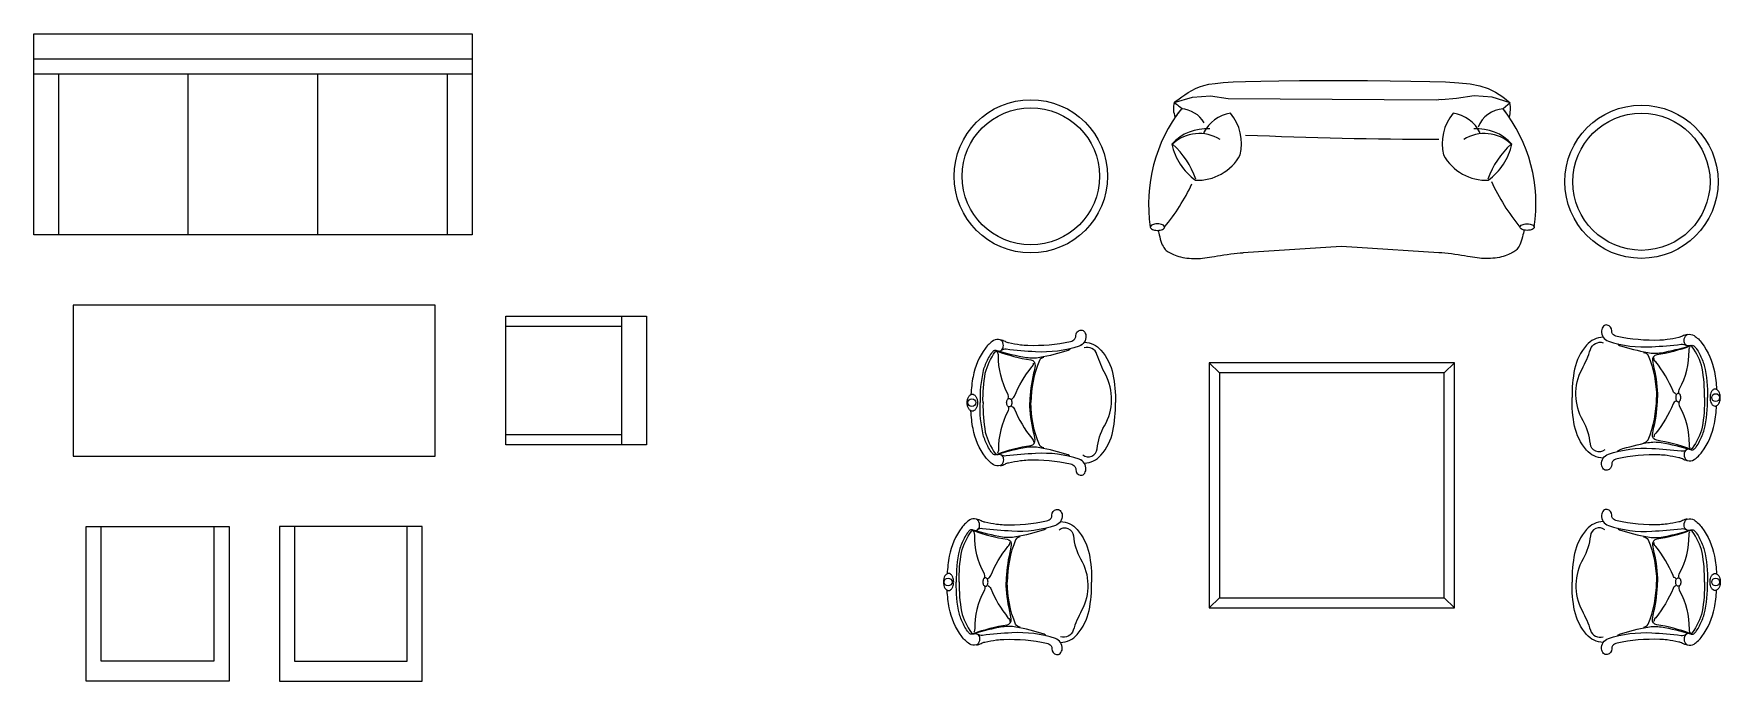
# Model space of a CAD drawing. Header units: inches. Extents: x 1459 to 26163, y -1346 to 19278.
# Drawn here: x 16962 to 25345, y 4099 to 7319 of the extents above; entities that cross this region are included whole.
import ezdxf

# ---------------------------------------------------------------- set-up
doc = ezdxf.new("R2010")
doc.units = ezdxf.units.IN
doc.header["$MEASUREMENT"] = 0
doc.layers.add('freecads.com', color=7, linetype='Continuous')

msp = doc.modelspace()

# ---------------------------------------------------------------- linework, layer by layer
at = {"layer": 'freecads.com'}
for p, q in [((16961.9, 6318.7), (16961.9, 7318.7)), ((16961.9, 7318.7), (19141.9, 7318.7)), ((19141.9, 7318.7), (19141.9, 6318.7)), ((16961.9, 7193.7), (19141.9, 7193.7)), ((16961.9, 7118.7), (19141.9, 7118.7)), ((17086.9, 6318.7), (17086.9, 7118.7)), ((17730.3, 6318.7), (17730.3, 7118.7)), ((18373.6, 6318.7), (18373.6, 7118.7)), ((19016.9, 7118.7), (19016.9, 6318.7)), ((24299.9, 6974.3), (24266, 6945)), ((24299.9, 6974.3), (24266, 6945)), ((19141.9, 6318.7), (16961.9, 6318.7)), ((17157.8, 5968.7), (17157.8, 5218.7)), ((18957.8, 5968.7), (17157.8, 5968.7)), ((18957.8, 5218.7), (18957.8, 5968.7)), ((19307.8, 5273.7), (19307.8, 5913.7)), ((19307.8, 5913.7), (20007.8, 5913.7)), ((19882.8, 5913.7), (19882.8, 5273.7)), ((20007.8, 5913.7), (20007.8, 5273.7)), ((19307.8, 5863.7), (19882.8, 5863.7)), ((24024, 5682.6), (22804.8, 5682.6)), ((22804.8, 5682.6), (22804.8, 4463.4)), ((22855.6, 5631.8), (22804.8, 5682.6)), ((22855.6, 5631.8), (22804.8, 5682.6)), ((23973.2, 5631.8), (22855.6, 5631.8)), ((22855.6, 5631.8), (22855.6, 4514.2)), ((22855.6, 5631.8), (22855.6, 4514.2)), ((23973.2, 5631.8), (22855.6, 5631.8)), ((23973.2, 5631.8), (24024, 5682.6)), ((23973.2, 5631.8), (24024, 5682.6)), ((23973.2, 4514.2), (23973.2, 5631.8)), ((23973.2, 4514.2), (23973.2, 5631.8)), ((24024, 4463.4), (24024, 5682.6)), ((19882.8, 5323.7), (19307.8, 5323.7)), ((17157.8, 5218.7), (18957.8, 5218.7)), ((20007.8, 5273.7), (19307.8, 5273.7)), ((17222.8, 4868.7), (17932.8, 4868.7)), ((17222.8, 4098.7), (17222.8, 4868.7)), ((17297.8, 4198.7), (17297.8, 4868.7)), ((17857.8, 4868.7), (17857.8, 4198.7)), ((17932.8, 4868.7), (17932.8, 4098.7)), ((18892.8, 4868.7), (18182.8, 4868.7)), ((18182.8, 4868.7), (18182.8, 4098.7)), ((18257.8, 4868.7), (18257.8, 4198.7)), ((18817.8, 4198.7), (18817.8, 4868.7)), ((18892.8, 4098.7), (18892.8, 4868.7)), ((22855.6, 4514.2), (22804.8, 4463.4)), ((22855.6, 4514.2), (22804.8, 4463.4)), ((22804.8, 4463.4), (24024, 4463.4)), ((22855.6, 4514.2), (23973.2, 4514.2)), ((22855.6, 4514.2), (23973.2, 4514.2)), ((23973.2, 4514.2), (24024, 4463.4)), ((23973.2, 4514.2), (24024, 4463.4)), ((17857.8, 4198.7), (17297.8, 4198.7)), ((18257.8, 4198.7), (18817.8, 4198.7)), ((17932.8, 4098.7), (17222.8, 4098.7)), ((18182.8, 4098.7), (18892.8, 4098.7))]:
    msp.add_line(p, q, dxfattribs=at)
for points in [[(22631, 6977.3), (22636, 6981), (22644.2, 6987.2), (22655.2, 6995.4), (22668.6, 7005), (22683.9, 7015.5), (22700.7, 7026.2), (22718.7, 7036.6), (22737.3, 7046.2), (22756.5, 7054.4), (22778, 7061.3), (22803.5, 7067.1), (22835.1, 7071.8), (22874.7, 7075.7), (22924.3, 7078.7), (22985.7, 7081.1), (23061, 7082.9), (23151, 7084.3), (23253, 7085.3), (23363.1, 7085.9), (23477.4, 7086), (23592.2, 7085.6), (23703.6, 7084.8), (23807.7, 7083.4), (23900.7, 7081.6), (23979.9, 7079), (24046.3, 7075.1), (24102.2, 7068.9), (24149.8, 7059.7), (24191.1, 7046.4), (24228.5, 7028.4), (24264, 7004.6), (24299.9, 6974.3)], [(22631, 6977.3), (22720.9, 7003.2), (22811.3, 7009.7), (22898.5, 6996.8), (23932.8, 6990.3), (23946.2, 6992.3)], [(22631, 6977.3), (22720.9, 7003.2), (22811.3, 7009.7), (22898.5, 6996.8), (23932.8, 6990.3), (23946.2, 6992.3)], [(24299.9, 6974.3), (24211.5, 7003.2), (24121, 7009.7), (24033.9, 6996.8), (23959.6, 6990.3), (23946.2, 6992.3)], [(24299.9, 6974.3), (24211.5, 7003.2), (24121, 7009.7), (24033.9, 6996.8), (23959.6, 6990.3), (23946.2, 6992.3)], [(22550.3, 6341), (22550.8, 6339.2), (22551.9, 6334.3), (22553.7, 6327.2), (22556, 6318.3), (22558.7, 6308.3), (22561.7, 6297.8), (22565, 6287.4), (22568.3, 6277.7), (22571.7, 6269.3), (22575.1, 6262), (22578.7, 6255.8), (22582.5, 6250.4), (22586.6, 6245.7), (22591, 6241.5), (22595.8, 6237.7), (22601.1, 6234), (22607, 6230.4), (22613.4, 6226.9), (22620.3, 6223.4), (22627.7, 6220.1), (22635.7, 6217), (22644.2, 6214), (22653.3, 6211.3), (22662.8, 6208.8), (22672.9, 6206.6), (22683.4, 6204.8), (22694.2, 6203.2), (22705.3, 6202), (22716.5, 6201.2), (22727.7, 6200.7), (22738.9, 6200.5), (22750, 6200.7), (22760.9, 6201.3), (22771.8, 6202.3), (22782.8, 6203.6), (22794.1, 6205.1), (22805.9, 6207), (22818.3, 6209), (22831.7, 6211.3), (22846, 6213.7), (22861.5, 6216.3), (22877.8, 6218.9), (22894.6, 6221.5), (22911.5, 6223.8), (22928.2, 6225.9), (22944.2, 6227.7), (22959.3, 6228.9), (22973, 6229.6)], [(24370, 6342.4), (24369.4, 6340.1), (24368.2, 6334.9), (24366.3, 6327.5), (24364, 6318.4), (24361.3, 6308.3), (24358.2, 6297.8), (24355, 6287.4), (24351.7, 6277.7), (24348.3, 6269.3), (24344.8, 6262), (24341.2, 6255.8), (24337.4, 6250.4), (24333.4, 6245.7), (24328.9, 6241.5), (24324.1, 6237.7), (24318.8, 6234), (24313, 6230.4), (24306.6, 6226.9), (24299.7, 6223.4), (24292.2, 6220.1), (24284.2, 6217), (24275.7, 6214), (24266.7, 6211.3), (24257.1, 6208.8), (24247, 6206.6), (24236.6, 6204.8), (24225.7, 6203.2), (24214.7, 6202), (24203.5, 6201.2), (24192.2, 6200.7), (24181, 6200.5), (24169.9, 6200.7), (24159, 6201.3), (24148.2, 6202.3), (24137.2, 6203.6), (24125.9, 6205.1), (24114.1, 6207), (24101.6, 6209), (24088.3, 6211.3), (24073.9, 6213.7), (24058.5, 6216.3), (24042.1, 6218.9), (24025.3, 6221.5), (24008.4, 6223.8), (23991.8, 6225.9), (23975.7, 6227.7), (23960.7, 6228.9), (23946.9, 6229.6)], [(23946.9, 6229.6), (23540.3, 6255), (23460.9, 6261.3), (22973, 6229.6)]]:
    msp.add_lwpolyline(points, dxfattribs=at)
for points in [[(22582.9, 6357.1, 0.186829), (22580.8, 6362.5, 0.101651), (22572.5, 6368.6, 0.060225), (22561.8, 6371.9, 0.046578), (22547.4, 6373.3, 0.046578), (22533, 6371.9, 0.060225), (22522.3, 6368.6, 0.101651), (22513.9, 6362.5, 0.186829), (22511.9, 6357.1, 0.186829), (22513.9, 6351.8, 0.101651), (22522.3, 6345.7, 0.060225), (22533, 6342.3, 0.046578), (22547.4, 6341, 0.046578), (22561.8, 6342.3, 0.060225), (22572.5, 6345.7, 0.101651), (22580.8, 6351.8, 0.186829)], [(24349.4, 6357.1, -0.186829), (24351.5, 6362.5, -0.101651), (24359.8, 6368.6, -0.060225), (24370.5, 6371.9, -0.046578), (24384.9, 6373.3, -0.046578), (24399.3, 6371.9, -0.060225), (24410, 6368.6, -0.101651), (24418.4, 6362.5, -0.186829), (24420.4, 6357.1, -0.186829), (24418.4, 6351.8, -0.101651), (24410, 6345.7, -0.060225), (24399.3, 6342.3, -0.046578), (24384.9, 6341, -0.046578), (24370.5, 6342.3, -0.060225), (24359.8, 6345.7, -0.101651), (24351.5, 6351.8, -0.186829)], [(25319.5, 5551.7, 0.152043), (25310.5, 5548.9, 0.106953), (25301.5, 5539.3, 0.074418), (25296.1, 5526.3, 0.061058), (25294, 5509.2, 0.061058), (25296.1, 5492.2, 0.074418), (25301.5, 5479.2, 0.106953), (25310.5, 5469.6, 0.152043), (25319.5, 5466.8, 0.152043), (25328.5, 5469.6, 0.106953), (25337.6, 5479.2, 0.074418), (25342.9, 5492.2, 0.061058), (25345, 5509.2, 0.061058), (25342.9, 5526.3, 0.074418), (25337.6, 5539.3, 0.106953), (25328.5, 5548.9, 0.152043)], [(21627.4, 5526.6, -0.152043), (21636.3, 5523.8, -0.106953), (21645.4, 5514.2, -0.074418), (21650.8, 5501.1, -0.061058), (21652.9, 5484.1, -0.061058), (21650.8, 5467.1, -0.074418), (21645.4, 5454.1, -0.106953), (21636.3, 5444.5, -0.152043), (21627.4, 5441.7, -0.152043), (21618.4, 5444.5, -0.106953), (21609.3, 5454.1, -0.074418), (21603.9, 5467.1, -0.061058), (21601.8, 5484.1, -0.061058), (21603.9, 5501.1, -0.074418), (21609.3, 5514.2, -0.106953), (21618.4, 5523.8, -0.152043)], [(21810.7, 5505.4, -0.152043), (21815.2, 5504, -0.106953), (21819.7, 5499.1, -0.074418), (21822.4, 5492.6, -0.061058), (21823.4, 5484.1, -0.061058), (21822.4, 5475.6, -0.074418), (21819.7, 5469.1, -0.106953), (21815.2, 5464.3, -0.152043), (21810.7, 5462.9, -0.152043), (21806.2, 5464.3, -0.106953), (21801.7, 5469.1, -0.074418), (21799, 5475.6, -0.061058), (21797.9, 5484.1, -0.061058), (21799, 5492.6, -0.074418), (21801.7, 5499.1, -0.106953), (21806.2, 5504, -0.152043)], [(21810.7, 5505.4, -0.152043), (21815.2, 5504, -0.106953), (21819.7, 5499.1, -0.074418), (21822.4, 5492.6, -0.061058), (21823.4, 5484.1, -0.061058), (21822.4, 5475.6, -0.074418), (21819.7, 5469.1, -0.106953), (21815.2, 5464.3, -0.152043), (21810.7, 5462.9, -0.152043), (21806.2, 5464.3, -0.106953), (21801.7, 5469.1, -0.074418), (21799, 5475.6, -0.061058), (21797.9, 5484.1, -0.061058), (21799, 5492.6, -0.074418), (21801.7, 5499.1, -0.106953), (21806.2, 5504, -0.152043)], [(25136.2, 5530.5, 0.152043), (25131.7, 5529.1, 0.106953), (25127.2, 5524.3, 0.074418), (25124.5, 5517.8, 0.061058), (25123.4, 5509.2, 0.061058), (25124.5, 5500.7, 0.074418), (25127.2, 5494.2, 0.106953), (25131.7, 5489.4, 0.152043), (25136.2, 5488, 0.152043), (25140.7, 5489.4, 0.106953), (25145.2, 5494.2, 0.074418), (25147.9, 5500.7, 0.061058), (25148.9, 5509.2, 0.061058), (25147.9, 5517.8, 0.074418), (25145.2, 5524.3, 0.106953), (25140.7, 5529.1, 0.152043)], [(25136.2, 5530.5, 0.152043), (25131.7, 5529.1, 0.106953), (25127.2, 5524.3, 0.074418), (25124.5, 5517.8, 0.061058), (25123.4, 5509.2, 0.061058), (25124.5, 5500.7, 0.074418), (25127.2, 5494.2, 0.106953), (25131.7, 5489.4, 0.152043), (25136.2, 5488, 0.152043), (25140.7, 5489.4, 0.106953), (25145.2, 5494.2, 0.074418), (25147.9, 5500.7, 0.061058), (25148.9, 5509.2, 0.061058), (25147.9, 5517.8, 0.074418), (25145.2, 5524.3, 0.106953), (25140.7, 5529.1, 0.152043)], [(21509.2, 4549.8, 0.152043), (21518.2, 4552.6, 0.106953), (21527.2, 4562.3, 0.074418), (21532.6, 4575.3, 0.061058), (21534.7, 4592.3, 0.061058), (21532.6, 4609.3, 0.074418), (21527.2, 4622.3, 0.106953), (21518.2, 4631.9, 0.152043), (21509.2, 4634.7, 0.152043), (21500.2, 4631.9, 0.106953), (21491.2, 4622.3, 0.074418), (21485.8, 4609.3, 0.061058), (21483.7, 4592.3, 0.061058), (21485.8, 4575.3, 0.074418), (21491.2, 4562.3, 0.106953), (21500.2, 4552.6, 0.152043)], [(21692.5, 4571, 0.152043), (21697, 4572.4, 0.106953), (21701.6, 4577.3, 0.074418), (21704.3, 4583.8, 0.061058), (21705.3, 4592.3, 0.061058), (21704.3, 4600.8, 0.074418), (21701.6, 4607.3, 0.106953), (21697, 4612.1, 0.152043), (21692.5, 4613.5, 0.152043), (21688, 4612.1, 0.106953), (21683.5, 4607.3, 0.074418), (21680.8, 4600.8, 0.061058), (21679.8, 4592.3, 0.061058), (21680.8, 4583.8, 0.074418), (21683.5, 4577.3, 0.106953), (21688, 4572.4, 0.152043)], [(21692.5, 4571, 0.152043), (21697, 4572.4, 0.106953), (21701.6, 4577.3, 0.074418), (21704.3, 4583.8, 0.061058), (21705.3, 4592.3, 0.061058), (21704.3, 4600.8, 0.074418), (21701.6, 4607.3, 0.106953), (21697, 4612.1, 0.152043), (21692.5, 4613.5, 0.152043), (21688, 4612.1, 0.106953), (21683.5, 4607.3, 0.074418), (21680.8, 4600.8, 0.061058), (21679.8, 4592.3, 0.061058), (21680.8, 4583.8, 0.074418), (21683.5, 4577.3, 0.106953), (21688, 4572.4, 0.152043)], [(25136.2, 4571, -0.152043), (25131.7, 4572.4, -0.106953), (25127.2, 4577.3, -0.074418), (25124.5, 4583.8, -0.061058), (25123.4, 4592.3, -0.061058), (25124.5, 4600.8, -0.074418), (25127.2, 4607.3, -0.106953), (25131.7, 4612.1, -0.152043), (25136.2, 4613.5, -0.152043), (25140.7, 4612.1, -0.106953), (25145.2, 4607.3, -0.074418), (25147.9, 4600.8, -0.061058), (25148.9, 4592.3, -0.061058), (25147.9, 4583.8, -0.074418), (25145.2, 4577.3, -0.106953), (25140.7, 4572.4, -0.152043)], [(25136.2, 4571, -0.152043), (25131.7, 4572.4, -0.106953), (25127.2, 4577.3, -0.074418), (25124.5, 4583.8, -0.061058), (25123.4, 4592.3, -0.061058), (25124.5, 4600.8, -0.074418), (25127.2, 4607.3, -0.106953), (25131.7, 4612.1, -0.152043), (25136.2, 4613.5, -0.152043), (25140.7, 4612.1, -0.106953), (25145.2, 4607.3, -0.074418), (25147.9, 4600.8, -0.061058), (25148.9, 4592.3, -0.061058), (25147.9, 4583.8, -0.074418), (25145.2, 4577.3, -0.106953), (25140.7, 4572.4, -0.152043)], [(25319.5, 4549.8, -0.152043), (25310.5, 4552.6, -0.106953), (25301.5, 4562.3, -0.074418), (25296.1, 4575.3, -0.061058), (25294, 4592.3, -0.061058), (25296.1, 4609.3, -0.074418), (25301.5, 4622.3, -0.106953), (25310.5, 4631.9, -0.152043), (25319.5, 4634.7, -0.152043), (25328.5, 4631.9, -0.106953), (25337.6, 4622.3, -0.074418), (25342.9, 4609.3, -0.061058), (25345, 4592.3, -0.061058), (25342.9, 4575.3, -0.074418), (25337.6, 4562.3, -0.106953), (25328.5, 4552.6, -0.152043)]]:
    msp.add_lwpolyline(points, format="xyb", close=True, dxfattribs=at)
for points in [[(22582.9, 6357.1, 0.186829), (22580.8, 6362.5, 0.101651), (22572.5, 6368.6, 0.060225), (22561.8, 6371.9, 0.046578), (22547.4, 6373.3, 0.046578), (22533, 6371.9, 0.060225), (22522.3, 6368.6, 0.101651), (22513.9, 6362.5, 0.186829), (22511.9, 6357.1, 0.186829)], [(24349.4, 6357.1, -0.186829), (24351.5, 6362.5, -0.101651), (24359.8, 6368.6, -0.060225), (24370.5, 6371.9, -0.046578), (24384.9, 6373.3, -0.046578), (24399.3, 6371.9, -0.060225), (24410, 6368.6, -0.101651), (24418.4, 6362.5, -0.186829), (24420.4, 6357.1, -0.186829)], [(22550.3, 6341, 0.037183), (22561.8, 6342.3, 0.060225), (22572.5, 6345.7, 0.101651), (22580.8, 6351.8, 0.186829), (22582.9, 6357.1, 0.186829)], [(24370, 6342.4, -0.0573), (24359.8, 6345.7, -0.101651), (24351.5, 6351.8, -0.186829), (24349.4, 6357.1, -0.186829)], [(25181.3, 5822.3, 0.100394), (25156.9, 5814.4, -0.063247), (25139, 5808, -0.018286), (25080.8, 5797.4, -0.028258), (25044.4, 5794.3, -0.059111), (24831.9, 5813.1, -0.182599), (24809.9, 5827.1, -0.170526), (24805.5, 5841.1, 0.359714), (24783.2, 5870, 0.260071), (24765.2, 5864.7, 0.178419), (24754.6, 5841.2, 0.34276), (24788.7, 5790.3, 0.095083), (25005.1, 5761.9, 0.013331), (25150.7, 5774.4, -0.159967), (25176.4, 5769.1, -2.347411)], [(21750.2, 5742.6, 0.50413), (21781.4, 5761.1, 0.158836), (21775.2, 5789.5, 0.183895), (21765.6, 5797.2, 0.226455), (21732.3, 5792.7, 0.089805), (21692.6, 5755.2, 0.112678), (21630.9, 5613.2, 0.032666), (21620.2, 5524.9, 0.050891)], [(21750.2, 5742.6, 0.50413), (21781.4, 5761.1, 0.158836), (21775.2, 5789.5, 0.183895), (21765.6, 5797.2, 0.226455)], [(21765.6, 5797.2, -0.100394), (21789.9, 5789.3, 0.063247), (21807.8, 5782.9, 0.018286), (21866.1, 5772.3, 0.028258), (21902.4, 5769.2, 0.059111), (22115, 5788, 0.182599), (22136.9, 5802, 0.170526), (22141.3, 5815.9, -0.359714), (22163.6, 5844.8, -0.260071), (22181.6, 5839.6, -0.178419), (22192.2, 5816, -0.34276), (22158.1, 5765.1, -0.095083), (21941.8, 5736.8, -0.013331), (21796.2, 5749.3, 0.159967), (21770.5, 5744, 2.347411)], [(22183.9, 5784.7, -0.166622), (22158.1, 5765.1, -0.095083), (21941.8, 5736.8, -0.013331), (21796.2, 5749.3, 0.159967), (21770.5, 5744, 2.347411)], [(22183.9, 5784.7, -0.209582), (22266.5, 5745.4, -0.127478), (22325.6, 5625.9, -0.058948), (22338.2, 5484.1, -0.354393)], [(24763, 5809.9, 0.209582), (24680.3, 5770.5, 0.127478), (24621.2, 5651, 0.058948), (24608.7, 5509.2, 0.354393)], [(24770.5, 5249.9, -0.606446), (24699.2, 5279.5, 0.109843), (24662.9, 5394.4, -0.258769), (24658.2, 5651.1, 0.043244), (24699.9, 5749.2, -0.410741), (24763.7, 5782.1, -1.205224)], [(24770.5, 5249.9, -0.606446), (24699.2, 5279.5, 0.109843), (24662.9, 5394.4, -0.258769), (24658.2, 5651.1, 0.043244), (24699.9, 5749.2, -0.410741), (24763.7, 5782.1, -1.205224)], [(24763, 5809.9, 0.166622), (24788.7, 5790.3, 0.095083), (25005.1, 5761.9, 0.013331), (25150.7, 5774.4, -0.159967), (25176.4, 5769.1, -2.347411)], [(25196.6, 5767.7, -0.50413), (25165.5, 5786.3, -0.158836), (25171.7, 5814.6, -0.183895), (25181.3, 5822.3, -0.226455), (25214.6, 5817.8, -0.089805), (25254.2, 5780.3, -0.112678), (25316, 5638.3, -0.032666), (25326.6, 5550, -0.050891)], [(25196.6, 5767.7, -0.50413), (25165.5, 5786.3, -0.158836), (25171.7, 5814.6, -0.183895), (25181.3, 5822.3, -0.226455)], [(21750.2, 5742.6, 0.080636), (21741.1, 5744.1, 0.174101), (21732.9, 5741.1, 0.063871), (21721.4, 5729, 0.040629), (21704.6, 5701.3, 0.037367), (21681.2, 5644.2, 0.059083), (21665.7, 5484.1, -6.374938)], [(21750.2, 5742.6, 0.080636), (21741.1, 5744.1, 0.174101), (21732.9, 5741.1, 0.063871), (21721.4, 5729, 0.040629), (21704.6, 5701.3, 0.037367), (21681.2, 5644.2, 0.059083), (21665.7, 5484.1, -6.374938)], [(21680.5, 5483.9, -0.051853), (21691.8, 5631.1, -0.092392), (21741.2, 5736.8, -0.375202), (21752.8, 5739.6, 0.052113), (21917.9, 5696.6, -0.413603), (21939, 5668, -0.020989), (21931.9, 5630.8, 0.050848)], [(21680.5, 5483.9, -0.051853), (21691.8, 5631.1, -0.092392), (21741.2, 5736.8, -0.375202), (21752.8, 5739.6, 0.052113), (21917.9, 5696.6, -0.413603), (21939, 5668, -0.020989), (21931.9, 5630.8, 0.050848)], [(22111.4, 5751.8, -0.246101), (22102.9, 5743.3, -0.029679), (21962.3, 5708, -0.089125), (21896.3, 5707.4, -0.033523), (21750.2, 5742.6, -22.942355)], [(22111.4, 5751.8, -0.246101), (22102.9, 5743.3, -0.029679), (21962.3, 5708, -0.089125), (21896.3, 5707.4, -0.033523), (21750.2, 5742.6, -22.942355)], [(21805.8, 5505.3, 0.208151), (21803.9, 5528.1, -0.126842), (21757.2, 5717.9, 0.139588), (21752.6, 5734.6, 2.122904)], [(21805.8, 5505.3, 0.208151), (21803.9, 5528.1, -0.126842), (21757.2, 5717.9, 0.139588), (21752.6, 5734.6, 2.122904)], [(21983.2, 5709.1, 0.243675), (21960.8, 5694.1, 0.099313), (21918.9, 5484.1, -1.916498)], [(21983.2, 5709.1, 0.243675), (21960.8, 5694.1, 0.099313), (21918.9, 5484.1, -1.916498)], [(22176.4, 5224.8, 0.606446), (22247.7, 5254.3, -0.109843), (22284, 5369.3, 0.258769), (22288.7, 5626, -0.043244), (22247, 5724.1, 0.410741), (22183.1, 5757, 1.205224)], [(22176.4, 5224.8, 0.606446), (22247.7, 5254.3, -0.109843), (22284, 5369.3, 0.258769), (22288.7, 5626, -0.043244), (22247, 5724.1, 0.410741), (22183.1, 5757, 1.205224)], [(24835.5, 5776.9, 0.246101), (24843.9, 5768.4, 0.029679), (24984.6, 5733.1, 0.089125), (25050.6, 5732.6, 0.033523), (25196.6, 5767.7, 22.942355)], [(24835.5, 5776.9, 0.246101), (24843.9, 5768.4, 0.029679), (24984.6, 5733.1, 0.089125), (25050.6, 5732.6, 0.033523), (25196.6, 5767.7, 22.942355)], [(24963.6, 5734.3, -0.243675), (24986, 5719.2, -0.099313), (25028, 5509.2, 1.916498)], [(24963.6, 5734.3, -0.243675), (24986, 5719.2, -0.099313), (25028, 5509.2, 1.916498)], [(25266.4, 5509, 0.051853), (25255.1, 5656.3, 0.092392), (25205.6, 5762, 0.375202), (25194.1, 5764.7, -0.052113), (25029, 5721.7, 0.413603), (25007.8, 5693.1, 0.020989), (25015, 5655.9, -0.050848)], [(25266.4, 5509, 0.051853), (25255.1, 5656.3, 0.092392), (25205.6, 5762, 0.375202), (25194.1, 5764.7, -0.052113), (25029, 5721.7, 0.413603), (25007.8, 5693.1, 0.020989), (25015, 5655.9, -0.050848)], [(25124.8, 5527, -0.215666), (25110.2, 5541, 0.074519), (25024.2, 5686.6, -0.260055), (25015.4, 5706, -0.818022)], [(25124.8, 5527, -0.215666), (25110.2, 5541, 0.074519), (25024.2, 5686.6, -0.260055), (25015.4, 5706, -0.818022)], [(25141.1, 5530.4, -0.208151), (25143, 5553.2, 0.126842), (25189.7, 5743, -0.139588), (25194.2, 5759.7, -2.122904)], [(25141.1, 5530.4, -0.208151), (25143, 5553.2, 0.126842), (25189.7, 5743, -0.139588), (25194.2, 5759.7, -2.122904)], [(25196.6, 5767.7, -0.080636), (25205.8, 5769.2, -0.174101), (25214, 5766.2, -0.063871), (25225.4, 5754.1, -0.040629), (25242.3, 5726.4, -0.037367), (25265.7, 5669.3, -0.059083), (25281.2, 5509.2, 6.374938)], [(25196.6, 5767.7, -0.080636), (25205.8, 5769.2, -0.174101), (25214, 5766.2, -0.063871), (25225.4, 5754.1, -0.040629), (25242.3, 5726.4, -0.037367), (25265.7, 5669.3, -0.059083), (25281.2, 5509.2, 6.374938)], [(21822.1, 5501.9, 0.215666), (21836.7, 5515.9, -0.074519), (21922.7, 5661.5, 0.260055), (21931.5, 5680.9, 0.818022)], [(21822.1, 5501.9, 0.215666), (21836.7, 5515.9, -0.074519), (21922.7, 5661.5, 0.260055), (21931.5, 5680.9, 0.818022)], [(21931.9, 5630.8, 0.052705), (21913.1, 5484.1, -2.220056)], [(21931.9, 5630.8, 0.052705), (21913.1, 5484.1, -2.220056)], [(25015, 5655.9, -0.052705), (25033.7, 5509.2, 2.220056)], [(25015, 5655.9, -0.052705), (25033.7, 5509.2, 2.220056)], [(25319.5, 5551.7, 0.152043), (25310.5, 5548.9, 0.106953), (25301.5, 5539.3, 0.074418), (25296.1, 5526.3, 0.061058), (25294, 5509.2, 0.061058), (25296.1, 5492.2, 0.074418), (25301.5, 5479.2, 0.106953), (25310.5, 5469.6, 0.152043), (25319.5, 5466.8, 0.11689), (25326.6, 5468.5, 0.106953)], [(25326.6, 5550, 0.11689), (25319.5, 5551.7, 0.152043)], [(21627.4, 5526.6, -0.152043), (21636.3, 5523.8, -0.106953), (21645.4, 5514.2, -0.074418), (21650.8, 5501.1, -0.061058), (21652.9, 5484.1, -0.061058), (21650.8, 5467.1, -0.074418), (21645.4, 5454.1, -0.106953), (21636.3, 5444.5, -0.152043), (21627.4, 5441.7, -0.11689), (21620.2, 5443.4, -0.106953)], [(21620.2, 5524.9, -0.11689), (21627.4, 5526.6, -0.152043)], [(21750.2, 5225.7, -0.080636), (21741.1, 5224.2, -0.174101), (21732.9, 5227.1, -0.063871), (21721.4, 5239.3, -0.040629), (21704.6, 5267, -0.037367), (21681.2, 5324.1, -0.059083), (21665.7, 5484.1, 6.374938)], [(21750.2, 5225.7, -0.080636), (21741.1, 5224.2, -0.174101), (21732.9, 5227.1, -0.063871), (21721.4, 5239.3, -0.040629), (21704.6, 5267, -0.037367), (21681.2, 5324.1, -0.059083), (21665.7, 5484.1, 6.374938)], [(21680.5, 5484.3, 0.051853), (21691.8, 5337.1, 0.092392), (21741.2, 5231.4, 0.375202), (21752.8, 5228.7, -0.052113), (21917.9, 5271.7, 0.413603), (21939, 5300.3, 0.020989), (21931.9, 5337.5, -0.050848)], [(21680.5, 5484.3, 0.051853), (21691.8, 5337.1, 0.092392), (21741.2, 5231.4, 0.375202), (21752.8, 5228.7, -0.052113), (21917.9, 5271.7, 0.413603), (21939, 5300.3, 0.020989), (21931.9, 5337.5, -0.050848)], [(21805.8, 5463, -0.208151), (21803.9, 5440.2, 0.126842), (21757.2, 5250.3, -0.139588), (21752.6, 5233.6, -2.122904)], [(21805.8, 5463, -0.208151), (21803.9, 5440.2, 0.126842), (21757.2, 5250.3, -0.139588), (21752.6, 5233.6, -2.122904)], [(21822.1, 5466.3, -0.215666), (21836.7, 5452.4, 0.074519), (21922.7, 5306.8, -0.260055), (21931.5, 5287.3, -0.818022)], [(21822.1, 5466.3, -0.215666), (21836.7, 5452.4, 0.074519), (21922.7, 5306.8, -0.260055), (21931.5, 5287.3, -0.818022)], [(21931.9, 5337.5, -0.052705), (21913.1, 5484.1, 2.220056)], [(21931.9, 5337.5, -0.052705), (21913.1, 5484.1, 2.220056)], [(21983.2, 5259.1, -0.243675), (21960.8, 5274.2, -0.099313), (21918.9, 5484.1, 1.916498)], [(21983.2, 5259.1, -0.243675), (21960.8, 5274.2, -0.099313), (21918.9, 5484.1, 1.916498)], [(22183.9, 5183.5, 0.209582), (22266.5, 5222.9, 0.127478), (22325.6, 5342.3, 0.058948), (22338.2, 5484.1, 0.354393)], [(24763, 5208.6, -0.209582), (24680.3, 5248, -0.127478), (24621.2, 5367.5, -0.058948), (24608.7, 5509.2, -0.354393)], [(24963.6, 5284.2, 0.243675), (24986, 5299.3, 0.099313), (25028, 5509.2, -1.916498)], [(24963.6, 5284.2, 0.243675), (24986, 5299.3, 0.099313), (25028, 5509.2, -1.916498)], [(25266.4, 5509.5, -0.051853), (25255.1, 5362.2, -0.092392), (25205.6, 5256.5, -0.375202), (25194.1, 5253.8, 0.052113), (25029, 5296.8, -0.413603), (25007.8, 5325.4, -0.020989), (25015, 5362.6, 0.050848)], [(25266.4, 5509.5, -0.051853), (25255.1, 5362.2, -0.092392), (25205.6, 5256.5, -0.375202), (25194.1, 5253.8, 0.052113), (25029, 5296.8, -0.413603), (25007.8, 5325.4, -0.020989), (25015, 5362.6, 0.050848)], [(25015, 5362.6, 0.052705), (25033.7, 5509.2, -2.220056)], [(25015, 5362.6, 0.052705), (25033.7, 5509.2, -2.220056)], [(25124.8, 5491.5, 0.215666), (25110.2, 5477.5, -0.074519), (25024.2, 5331.9, 0.260055), (25015.4, 5312.5, 0.818022)], [(25124.8, 5491.5, 0.215666), (25110.2, 5477.5, -0.074519), (25024.2, 5331.9, 0.260055), (25015.4, 5312.5, 0.818022)], [(25141.1, 5488.1, 0.208151), (25143, 5465.3, -0.126842), (25189.7, 5275.5, 0.139588), (25194.2, 5258.8, 2.122904)], [(25141.1, 5488.1, 0.208151), (25143, 5465.3, -0.126842), (25189.7, 5275.5, 0.139588), (25194.2, 5258.8, 2.122904)], [(25196.6, 5250.8, 0.50413), (25165.5, 5232.2, 0.158836), (25171.7, 5203.9, 0.183895), (25181.3, 5196.2, 0.226455), (25214.6, 5200.7, 0.089805), (25254.2, 5238.2, 0.112678), (25316, 5380.2, 0.032666), (25326.6, 5468.5, 0.050891)], [(25196.6, 5250.8, 0.080636), (25205.8, 5249.3, 0.174101), (25214, 5252.3, 0.063871), (25225.4, 5264.4, 0.040629), (25242.3, 5292.1, 0.037367), (25265.7, 5349.2, 0.059083), (25281.2, 5509.2, -6.374938)], [(25196.6, 5250.8, 0.080636), (25205.8, 5249.3, 0.174101), (25214, 5252.3, 0.063871), (25225.4, 5264.4, 0.040629), (25242.3, 5292.1, 0.037367), (25265.7, 5349.2, 0.059083), (25281.2, 5509.2, -6.374938)], [(21750.2, 5225.7, -0.50413), (21781.4, 5207.1, -0.158836), (21775.2, 5178.8, -0.183895), (21765.6, 5171.1, -0.226455), (21732.3, 5175.6, -0.089805), (21692.6, 5213.1, -0.112678), (21630.9, 5355.1, -0.032666), (21620.2, 5443.4, -0.050891)], [(24835.5, 5241.6, -0.246101), (24843.9, 5250.1, -0.029679), (24984.6, 5285.4, -0.089125), (25050.6, 5285.9, -0.033523), (25196.6, 5250.8, -22.942355)], [(24835.5, 5241.6, -0.246101), (24843.9, 5250.1, -0.029679), (24984.6, 5285.4, -0.089125), (25050.6, 5285.9, -0.033523), (25196.6, 5250.8, -22.942355)], [(22111.4, 5216.5, 0.246101), (22102.9, 5224.9, 0.029679), (21962.3, 5260.2, 0.089125), (21896.3, 5260.8, 0.033523), (21750.2, 5225.7, 22.942355)], [(22111.4, 5216.5, 0.246101), (22102.9, 5224.9, 0.029679), (21962.3, 5260.2, 0.089125), (21896.3, 5260.8, 0.033523), (21750.2, 5225.7, 22.942355)], [(21750.2, 5225.7, -0.50413), (21781.4, 5207.1, -0.158836), (21775.2, 5178.8, -0.183895), (21765.6, 5171.1, -0.226455)], [(21765.6, 5171.1, 0.100394), (21789.9, 5179, -0.063247), (21807.8, 5185.4, -0.018286), (21866.1, 5195.9, -0.028258), (21902.4, 5199.1, -0.059111), (22115, 5180.3, -0.182599), (22136.9, 5166.3, -0.170526), (22141.3, 5152.3, 0.359714), (22163.6, 5123.4, 0.260071), (22181.6, 5128.7, 0.178419), (22192.2, 5152.2, 0.34276), (22158.1, 5203.1, 0.095083), (21941.8, 5231.5, 0.013331), (21796.2, 5218.9, -0.159967), (21770.5, 5224.3, -2.347411)], [(22183.9, 5183.5, 0.166622), (22158.1, 5203.1, 0.095083), (21941.8, 5231.5, 0.013331), (21796.2, 5218.9, -0.159967), (21770.5, 5224.3, -2.347411)], [(25181.3, 5196.2, -0.100394), (25156.9, 5204.1, 0.063247), (25139, 5210.5, 0.018286), (25080.8, 5221.1, 0.028258), (25044.4, 5224.2, 0.059111), (24831.9, 5205.4, 0.182599), (24809.9, 5191.4, 0.170526), (24805.5, 5177.4, -0.359714), (24783.2, 5148.5, -0.260071), (24765.2, 5153.8, -0.178419), (24754.6, 5177.3, -0.34276), (24788.7, 5228.2, -0.095083), (25005.1, 5256.6, -0.013331), (25150.7, 5244.1, 0.159967), (25176.4, 5249.4, 2.347411)], [(24763, 5208.6, -0.166622), (24788.7, 5228.2, -0.095083), (25005.1, 5256.6, -0.013331), (25150.7, 5244.1, 0.159967), (25176.4, 5249.4, 2.347411)], [(25196.6, 5250.8, 0.50413), (25165.5, 5232.2, 0.158836), (25171.7, 5203.9, 0.183895), (25181.3, 5196.2, 0.226455)], [(21647.5, 4905.3, -0.100394), (21671.8, 4897.4, 0.063247), (21689.7, 4891, 0.018286), (21747.9, 4880.5, 0.028258), (21784.3, 4877.3, 0.059111), (21996.8, 4896.1, 0.182599), (22018.8, 4910.1, 0.170526), (22023.2, 4924.1, -0.359714), (22045.5, 4953, -0.260071), (22063.5, 4947.7, -0.178419), (22074.1, 4924.2, -0.34276), (22040, 4873.3, -0.095083), (21823.7, 4844.9, -0.013331), (21678, 4857.5, 0.159967), (21652.4, 4852.1, 2.347411)], [(25181.3, 4905.3, 0.100394), (25156.9, 4897.4, -0.063247), (25139, 4891, -0.018286), (25080.8, 4880.5, -0.028258), (25044.4, 4877.3, -0.059111), (24831.9, 4896.1, -0.182599), (24809.9, 4910.1, -0.170526), (24805.5, 4924.1, 0.359714), (24783.2, 4953, 0.260071), (24765.2, 4947.7, 0.178419), (24754.6, 4924.2, 0.34276), (24788.7, 4873.3, 0.095083), (25005.1, 4844.9, 0.013331), (25150.7, 4857.5, -0.159967), (25176.4, 4852.1, -2.347411)], [(21632.1, 4850.7, 0.50413), (21663.3, 4869.3, 0.158836), (21657, 4897.6, 0.183895), (21647.5, 4905.3, 0.226455), (21614.1, 4900.9, 0.089805), (21574.5, 4863.4, 0.112678), (21512.8, 4721.3, 0.032666), (21502.1, 4633.1, 0.050891)], [(21632.1, 4850.7, 0.50413), (21663.3, 4869.3, 0.158836), (21657, 4897.6, 0.183895), (21647.5, 4905.3, 0.226455)], [(22065.8, 4892.9, -0.166622), (22040, 4873.3, -0.095083), (21823.7, 4844.9, -0.013331), (21678, 4857.5, 0.159967), (21652.4, 4852.1, 2.347411)], [(22065.8, 4892.9, -0.209582), (22148.4, 4853.5, -0.127478), (22207.5, 4734.1, -0.058948), (22220, 4592.3, -0.354393)], [(24763, 4892.9, 0.209582), (24680.3, 4853.5, 0.127478), (24621.2, 4734.1, 0.058948), (24608.7, 4592.3, 0.354393)], [(24763, 4892.9, 0.166622), (24788.7, 4873.3, 0.095083), (25005.1, 4844.9, 0.013331), (25150.7, 4857.5, -0.159967), (25176.4, 4852.1, -2.347411)], [(25196.6, 4850.7, -0.50413), (25165.5, 4869.3, -0.158836), (25171.7, 4897.6, -0.183895), (25181.3, 4905.3, -0.226455), (25214.6, 4900.9, -0.089805), (25254.2, 4863.4, -0.112678), (25316, 4721.3, -0.032666), (25326.6, 4633.1, -0.050891)], [(25196.6, 4850.7, -0.50413), (25165.5, 4869.3, -0.158836), (25171.7, 4897.6, -0.183895), (25181.3, 4905.3, -0.226455)], [(21632.1, 4850.7, 0.080636), (21622.9, 4852.2, 0.174101), (21614.7, 4849.3, 0.063871), (21603.3, 4837.1, 0.040629), (21586.5, 4809.4, 0.037367), (21563, 4752.3, 0.059083), (21547.5, 4592.3, -6.374938)], [(21632.1, 4850.7, 0.080636), (21622.9, 4852.2, 0.174101), (21614.7, 4849.3, 0.063871), (21603.3, 4837.1, 0.040629), (21586.5, 4809.4, 0.037367), (21563, 4752.3, 0.059083), (21547.5, 4592.3, -6.374938)], [(21562.3, 4592.1, -0.051853), (21573.6, 4739.3, -0.092392), (21623.1, 4845, -0.375202), (21634.7, 4847.7, 0.052113), (21799.7, 4804.8, -0.413603), (21820.9, 4776.1, -0.020989), (21813.7, 4738.9, 0.050848)], [(21562.3, 4592.1, -0.051853), (21573.6, 4739.3, -0.092392), (21623.1, 4845, -0.375202), (21634.7, 4847.7, 0.052113), (21799.7, 4804.8, -0.413603), (21820.9, 4776.1, -0.020989), (21813.7, 4738.9, 0.050848)], [(21993.2, 4859.9, -0.246101), (21984.8, 4851.5, -0.029679), (21844.1, 4816.2, -0.089125), (21778.1, 4815.6, -0.033523), (21632.1, 4850.7, -22.942355)], [(21993.2, 4859.9, -0.246101), (21984.8, 4851.5, -0.029679), (21844.1, 4816.2, -0.089125), (21778.1, 4815.6, -0.033523), (21632.1, 4850.7, -22.942355)], [(21687.6, 4613.5, 0.208151), (21685.7, 4636.2, -0.126842), (21639, 4826.1, 0.139588), (21634.5, 4842.8, 2.122904)], [(21687.6, 4613.5, 0.208151), (21685.7, 4636.2, -0.126842), (21639, 4826.1, 0.139588), (21634.5, 4842.8, 2.122904)], [(21703.9, 4610.1, 0.215666), (21718.6, 4624, -0.074519), (21804.5, 4769.6, 0.260055), (21813.4, 4789.1, 0.818022)], [(21703.9, 4610.1, 0.215666), (21718.6, 4624, -0.074519), (21804.5, 4769.6, 0.260055), (21813.4, 4789.1, 0.818022)], [(21865.1, 4817.3, 0.243675), (21842.7, 4802.2, 0.099313), (21800.7, 4592.3, -1.916498)], [(21865.1, 4817.3, 0.243675), (21842.7, 4802.2, 0.099313), (21800.7, 4592.3, -1.916498)], [(22058.3, 4851.6, -0.606446), (22129.5, 4822.1, 0.109843), (22165.8, 4707.2, -0.258769), (22170.5, 4450.4, 0.043244), (22128.8, 4352.3, -0.410741), (22065, 4319.4, -1.205224)], [(22058.3, 4851.6, -0.606446), (22129.5, 4822.1, 0.109843), (22165.8, 4707.2, -0.258769), (22170.5, 4450.4, 0.043244), (22128.8, 4352.3, -0.410741), (22065, 4319.4, -1.205224)], [(24770.5, 4851.6, 0.606446), (24699.2, 4822.1, -0.109843), (24662.9, 4707.2, 0.258769), (24658.2, 4450.4, -0.043244), (24699.9, 4352.3, 0.410741), (24763.7, 4319.4, 1.205224)], [(24770.5, 4851.6, 0.606446), (24699.2, 4822.1, -0.109843), (24662.9, 4707.2, 0.258769), (24658.2, 4450.4, -0.043244), (24699.9, 4352.3, 0.410741), (24763.7, 4319.4, 1.205224)], [(24835.5, 4859.9, 0.246101), (24843.9, 4851.5, 0.029679), (24984.6, 4816.2, 0.089125), (25050.6, 4815.6, 0.033523), (25196.6, 4850.7, 22.942355)], [(24835.5, 4859.9, 0.246101), (24843.9, 4851.5, 0.029679), (24984.6, 4816.2, 0.089125), (25050.6, 4815.6, 0.033523), (25196.6, 4850.7, 22.942355)], [(24963.6, 4817.3, -0.243675), (24986, 4802.2, -0.099313), (25028, 4592.3, 1.916498)], [(24963.6, 4817.3, -0.243675), (24986, 4802.2, -0.099313), (25028, 4592.3, 1.916498)], [(25266.4, 4592.1, 0.051853), (25255.1, 4739.3, 0.092392), (25205.6, 4845, 0.375202), (25194.1, 4847.7, -0.052113), (25029, 4804.8, 0.413603), (25007.8, 4776.1, 0.020989), (25015, 4738.9, -0.050848)], [(25266.4, 4592.1, 0.051853), (25255.1, 4739.3, 0.092392), (25205.6, 4845, 0.375202), (25194.1, 4847.7, -0.052113), (25029, 4804.8, 0.413603), (25007.8, 4776.1, 0.020989), (25015, 4738.9, -0.050848)], [(25124.8, 4610.1, -0.215666), (25110.2, 4624, 0.074519), (25024.2, 4769.6, -0.260055), (25015.4, 4789.1, -0.818022)], [(25124.8, 4610.1, -0.215666), (25110.2, 4624, 0.074519), (25024.2, 4769.6, -0.260055), (25015.4, 4789.1, -0.818022)], [(25141.1, 4613.5, -0.208151), (25143, 4636.2, 0.126842), (25189.7, 4826.1, -0.139588), (25194.2, 4842.8, -2.122904)], [(25141.1, 4613.5, -0.208151), (25143, 4636.2, 0.126842), (25189.7, 4826.1, -0.139588), (25194.2, 4842.8, -2.122904)], [(25196.6, 4850.7, -0.080636), (25205.8, 4852.2, -0.174101), (25214, 4849.3, -0.063871), (25225.4, 4837.1, -0.040629), (25242.3, 4809.4, -0.037367), (25265.7, 4752.3, -0.059083), (25281.2, 4592.3, 6.374938)], [(25196.6, 4850.7, -0.080636), (25205.8, 4852.2, -0.174101), (25214, 4849.3, -0.063871), (25225.4, 4837.1, -0.040629), (25242.3, 4809.4, -0.037367), (25265.7, 4752.3, -0.059083), (25281.2, 4592.3, 6.374938)], [(21813.7, 4738.9, 0.052705), (21795, 4592.3, -2.220056)], [(21813.7, 4738.9, 0.052705), (21795, 4592.3, -2.220056)], [(25015, 4738.9, -0.052705), (25033.7, 4592.3, 2.220056)], [(25015, 4738.9, -0.052705), (25033.7, 4592.3, 2.220056)], [(21509.2, 4549.8, 0.152043), (21518.2, 4552.6, 0.106953), (21527.2, 4562.3, 0.074418), (21532.6, 4575.3, 0.061058), (21534.7, 4592.3, 0.061058), (21532.6, 4609.3, 0.074418), (21527.2, 4622.3, 0.106953), (21518.2, 4631.9, 0.152043), (21509.2, 4634.7, 0.11689), (21502.1, 4633.1, 0.106953)], [(25319.5, 4549.8, -0.152043), (25310.5, 4552.6, -0.106953), (25301.5, 4562.3, -0.074418), (25296.1, 4575.3, -0.061058), (25294, 4592.3, -0.061058), (25296.1, 4609.3, -0.074418), (25301.5, 4622.3, -0.106953), (25310.5, 4631.9, -0.152043), (25319.5, 4634.7, -0.11689), (25326.6, 4633.1, -0.106953)], [(21632.1, 4333.9, -0.50413), (21663.3, 4315.3, -0.158836), (21657, 4286.9, -0.183895), (21647.5, 4279.3, -0.226455), (21614.1, 4283.7, -0.089805), (21574.5, 4321.2, -0.112678), (21512.8, 4463.2, -0.032666), (21502.1, 4551.5, -0.050891)], [(21502.1, 4551.5, 0.11689), (21509.2, 4549.8, 0.152043)], [(21632.1, 4333.9, -0.080636), (21622.9, 4332.4, -0.174101), (21614.7, 4335.3, -0.063871), (21603.3, 4347.4, -0.040629), (21586.5, 4375.2, -0.037367), (21563, 4432.2, -0.059083), (21547.5, 4592.3, 6.374938)], [(21632.1, 4333.9, -0.080636), (21622.9, 4332.4, -0.174101), (21614.7, 4335.3, -0.063871), (21603.3, 4347.4, -0.040629), (21586.5, 4375.2, -0.037367), (21563, 4432.2, -0.059083), (21547.5, 4592.3, 6.374938)], [(21562.3, 4592.5, 0.051853), (21573.6, 4445.3, 0.092392), (21623.1, 4339.6, 0.375202), (21634.7, 4336.8, -0.052113), (21799.7, 4379.8, 0.413603), (21820.9, 4408.4, 0.020989), (21813.7, 4445.6, -0.050848)], [(21562.3, 4592.5, 0.051853), (21573.6, 4445.3, 0.092392), (21623.1, 4339.6, 0.375202), (21634.7, 4336.8, -0.052113), (21799.7, 4379.8, 0.413603), (21820.9, 4408.4, 0.020989), (21813.7, 4445.6, -0.050848)], [(21687.6, 4571.1, -0.208151), (21685.7, 4548.3, 0.126842), (21639, 4358.5, -0.139588), (21634.5, 4341.8, -2.122904)], [(21687.6, 4571.1, -0.208151), (21685.7, 4548.3, 0.126842), (21639, 4358.5, -0.139588), (21634.5, 4341.8, -2.122904)], [(21703.9, 4574.5, -0.215666), (21718.6, 4560.5, 0.074519), (21804.5, 4414.9, -0.260055), (21813.4, 4395.5, -0.818022)], [(21703.9, 4574.5, -0.215666), (21718.6, 4560.5, 0.074519), (21804.5, 4414.9, -0.260055), (21813.4, 4395.5, -0.818022)], [(21813.7, 4445.6, -0.052705), (21795, 4592.3, 2.220056)], [(21813.7, 4445.6, -0.052705), (21795, 4592.3, 2.220056)], [(21865.1, 4367.3, -0.243675), (21842.7, 4382.3, -0.099313), (21800.7, 4592.3, 1.916498)], [(21865.1, 4367.3, -0.243675), (21842.7, 4382.3, -0.099313), (21800.7, 4592.3, 1.916498)], [(22065.8, 4291.7, 0.209582), (22148.4, 4331, 0.127478), (22207.5, 4450.5, 0.058948), (22220, 4592.3, 0.354393)], [(24763, 4291.7, -0.209582), (24680.3, 4331, -0.127478), (24621.2, 4450.5, -0.058948), (24608.7, 4592.3, -0.354393)], [(24963.6, 4367.3, 0.243675), (24986, 4382.3, 0.099313), (25028, 4592.3, -1.916498)], [(24963.6, 4367.3, 0.243675), (24986, 4382.3, 0.099313), (25028, 4592.3, -1.916498)], [(25266.4, 4592.5, -0.051853), (25255.1, 4445.3, -0.092392), (25205.6, 4339.6, -0.375202), (25194.1, 4336.8, 0.052113), (25029, 4379.8, -0.413603), (25007.8, 4408.4, -0.020989), (25015, 4445.6, 0.050848)], [(25266.4, 4592.5, -0.051853), (25255.1, 4445.3, -0.092392), (25205.6, 4339.6, -0.375202), (25194.1, 4336.8, 0.052113), (25029, 4379.8, -0.413603), (25007.8, 4408.4, -0.020989), (25015, 4445.6, 0.050848)], [(25015, 4445.6, 0.052705), (25033.7, 4592.3, -2.220056)], [(25015, 4445.6, 0.052705), (25033.7, 4592.3, -2.220056)], [(25124.8, 4574.5, 0.215666), (25110.2, 4560.5, -0.074519), (25024.2, 4414.9, 0.260055), (25015.4, 4395.5, 0.818022)], [(25124.8, 4574.5, 0.215666), (25110.2, 4560.5, -0.074519), (25024.2, 4414.9, 0.260055), (25015.4, 4395.5, 0.818022)], [(25141.1, 4571.1, 0.208151), (25143, 4548.3, -0.126842), (25189.7, 4358.5, 0.139588), (25194.2, 4341.8, 2.122904)], [(25141.1, 4571.1, 0.208151), (25143, 4548.3, -0.126842), (25189.7, 4358.5, 0.139588), (25194.2, 4341.8, 2.122904)], [(25196.6, 4333.9, 0.50413), (25165.5, 4315.3, 0.158836), (25171.7, 4286.9, 0.183895), (25181.3, 4279.3, 0.226455), (25214.6, 4283.7, 0.089805), (25254.2, 4321.2, 0.112678), (25316, 4463.2, 0.032666), (25326.6, 4551.5, 0.050891)], [(25196.6, 4333.9, 0.080636), (25205.8, 4332.4, 0.174101), (25214, 4335.3, 0.063871), (25225.4, 4347.4, 0.040629), (25242.3, 4375.2, 0.037367), (25265.7, 4432.2, 0.059083), (25281.2, 4592.3, -6.374938)], [(25196.6, 4333.9, 0.080636), (25205.8, 4332.4, 0.174101), (25214, 4335.3, 0.063871), (25225.4, 4347.4, 0.040629), (25242.3, 4375.2, 0.037367), (25265.7, 4432.2, 0.059083), (25281.2, 4592.3, -6.374938)], [(25326.6, 4551.5, -0.11689), (25319.5, 4549.8, -0.152043)], [(21993.2, 4324.6, 0.246101), (21984.8, 4333.1, 0.029679), (21844.1, 4368.4, 0.089125), (21778.1, 4369, 0.033523), (21632.1, 4333.9, 22.942355)], [(21993.2, 4324.6, 0.246101), (21984.8, 4333.1, 0.029679), (21844.1, 4368.4, 0.089125), (21778.1, 4369, 0.033523), (21632.1, 4333.9, 22.942355)], [(24835.5, 4324.6, -0.246101), (24843.9, 4333.1, -0.029679), (24984.6, 4368.4, -0.089125), (25050.6, 4369, -0.033523), (25196.6, 4333.9, -22.942355)], [(24835.5, 4324.6, -0.246101), (24843.9, 4333.1, -0.029679), (24984.6, 4368.4, -0.089125), (25050.6, 4369, -0.033523), (25196.6, 4333.9, -22.942355)], [(21632.1, 4333.9, -0.50413), (21663.3, 4315.3, -0.158836), (21657, 4286.9, -0.183895), (21647.5, 4279.3, -0.226455)], [(21647.5, 4279.3, 0.100394), (21671.8, 4287.2, -0.063247), (21689.7, 4293.5, -0.018286), (21747.9, 4304.1, -0.028258), (21784.3, 4307.2, -0.059111), (21996.8, 4288.4, -0.182599), (22018.8, 4274.4, -0.170526), (22023.2, 4260.5, 0.359714), (22045.5, 4231.6, 0.260071), (22063.5, 4236.9, 0.178419), (22074.1, 4260.4, 0.34276), (22040, 4311.3, 0.095083), (21823.7, 4339.6, 0.013331), (21678, 4327.1, -0.159967), (21652.4, 4332.4, -2.347411)], [(22065.8, 4291.7, 0.166622), (22040, 4311.3, 0.095083), (21823.7, 4339.6, 0.013331), (21678, 4327.1, -0.159967), (21652.4, 4332.4, -2.347411)], [(25181.3, 4279.3, -0.100394), (25156.9, 4287.2, 0.063247), (25139, 4293.5, 0.018286), (25080.8, 4304.1, 0.028258), (25044.4, 4307.2, 0.059111), (24831.9, 4288.4, 0.182599), (24809.9, 4274.4, 0.170526), (24805.5, 4260.5, -0.359714), (24783.2, 4231.6, -0.260071), (24765.2, 4236.9, -0.178419), (24754.6, 4260.4, -0.34276), (24788.7, 4311.3, -0.095083), (25005.1, 4339.6, -0.013331), (25150.7, 4327.1, 0.159967), (25176.4, 4332.4, 2.347411)], [(24763, 4291.7, -0.166622), (24788.7, 4311.3, -0.095083), (25005.1, 4339.6, -0.013331), (25150.7, 4327.1, 0.159967), (25176.4, 4332.4, 2.347411)], [(25196.6, 4333.9, 0.50413), (25165.5, 4315.3, 0.158836), (25171.7, 4286.9, 0.183895), (25181.3, 4279.3, 0.226455)]]:
    msp.add_lwpolyline(points, format="xyb", dxfattribs=at)
for centre, radius in [((21918.1, 6609.6), 381), ((24953.2, 6582.5), 381), ((21918.1, 6609.6), 341), ((21918.1, 6609.6), 341), ((24953.2, 6582.5), 341), ((24953.2, 6582.5), 341), ((21624.9, 5484.1), 19.6), ((21624.9, 5484.1), 19.6), ((25322, 5509.2), 19.6), ((25322, 5509.2), 19.6), ((21506.8, 4592.3), 19.6), ((21506.8, 4592.3), 19.6), ((25322, 4592.3), 19.6), ((25322, 4592.3), 19.6)]:
    msp.add_circle(centre, radius, dxfattribs=at)
for centre, radius, start, end in [((22729.8, 6947.6), 103.2, 163.22336, 205.08775), ((23392.9, 7928.2), 1218.4, 231.29576, 233.85836), ((23392.9, 7928.2), 1218.4, 231.29576, 233.85836), ((24147.3, 6947), 155, 343.75573, 10.16063), ((23271.9, 6471.6), 768.6, 141.98579, 188.56506), ((23271.9, 6471.6), 768.6, 141.98579, 145.7825), ((22657.1, 6801.2), 144.1, 31.14104, 86.32566), ((22657.1, 6801.2), 144.1, 31.14104, 86.32566), ((22938, 6745.5), 180, 98.71429, 153.60112), ((22938, 6745.5), 180, 98.71429, 153.60112), ((22728.9, 6771.4), 236.7, 346.39145, 39.93596), ((22728.9, 6771.4), 236.7, 346.39145, 39.93596), ((24199.3, 6771.4), 236.7, 140.06404, 193.60855), ((24199.3, 6771.4), 236.7, 140.06404, 193.60855), ((23990.2, 6745.5), 180, 26.39888, 81.28571), ((23990.2, 6745.5), 180, 26.39888, 81.28571), ((24275.2, 6801.2), 144.1, 93.67434, 158.38201), ((24275.2, 6801.2), 144.1, 93.67434, 158.38201), ((23660.4, 6471.6), 768.6, 351.43494, 38.01421), ((23660.4, 6471.6), 768.6, 34.20038, 38.01421), ((22790.1, 6614.9), 230.9, 85.44595, 137.88443), ((22790.1, 6614.9), 230.9, 85.44595, 137.88443), ((22754.9, 6629.6), 192.8, 57.47855, 133.27469), ((22754.9, 6629.6), 192.8, 57.47855, 133.27469), ((23943.6, 28751.7), 21957.6, 267.49723, 270.00634), ((23943.6, 28751.7), 21957.6, 267.49723, 270.00634), ((24173.3, 6629.6), 192.8, 46.72531, 122.52145), ((24173.3, 6629.6), 192.8, 46.72531, 122.52145), ((24138.2, 6614.9), 230.9, 42.11557, 94.55405), ((24138.2, 6614.9), 230.9, 42.11557, 94.55405), ((22911.8, 6834.2), 300.1, 192.39471, 234.26473), ((22911.8, 6834.2), 300.1, 192.39471, 234.26473), ((22341.1, 6458.9), 419.6, 19.01996, 47.83769), ((22341.1, 6458.9), 419.6, 19.01996, 47.83769), ((22747.6, 6831.2), 240.9, 266.92863, 331.3478), ((22747.6, 6831.2), 240.9, 266.92863, 331.3478), ((24180.7, 6831.2), 240.9, 208.6522, 273.07137), ((24180.7, 6831.2), 240.9, 208.6522, 273.07137), ((24587.1, 6458.9), 419.6, 132.16231, 160.98004), ((24587.1, 6458.9), 419.6, 132.16231, 160.98004), ((24016.4, 6834.2), 300.1, 305.73527, 347.60529), ((24016.4, 6834.2), 300.1, 305.73527, 347.60529), ((21801.8, 7003), 1013.5, 320.41221, 334.822), ((21801.8, 7003), 1013.5, 320.41221, 334.822), ((25130.5, 7003), 1013.5, 204.38211, 219.58779), ((25130.5, 7003), 1013.5, 204.38211, 219.58779)]:
    msp.add_arc(centre, radius, start, end, dxfattribs=at)

doc.saveas('drawing.dxf')
